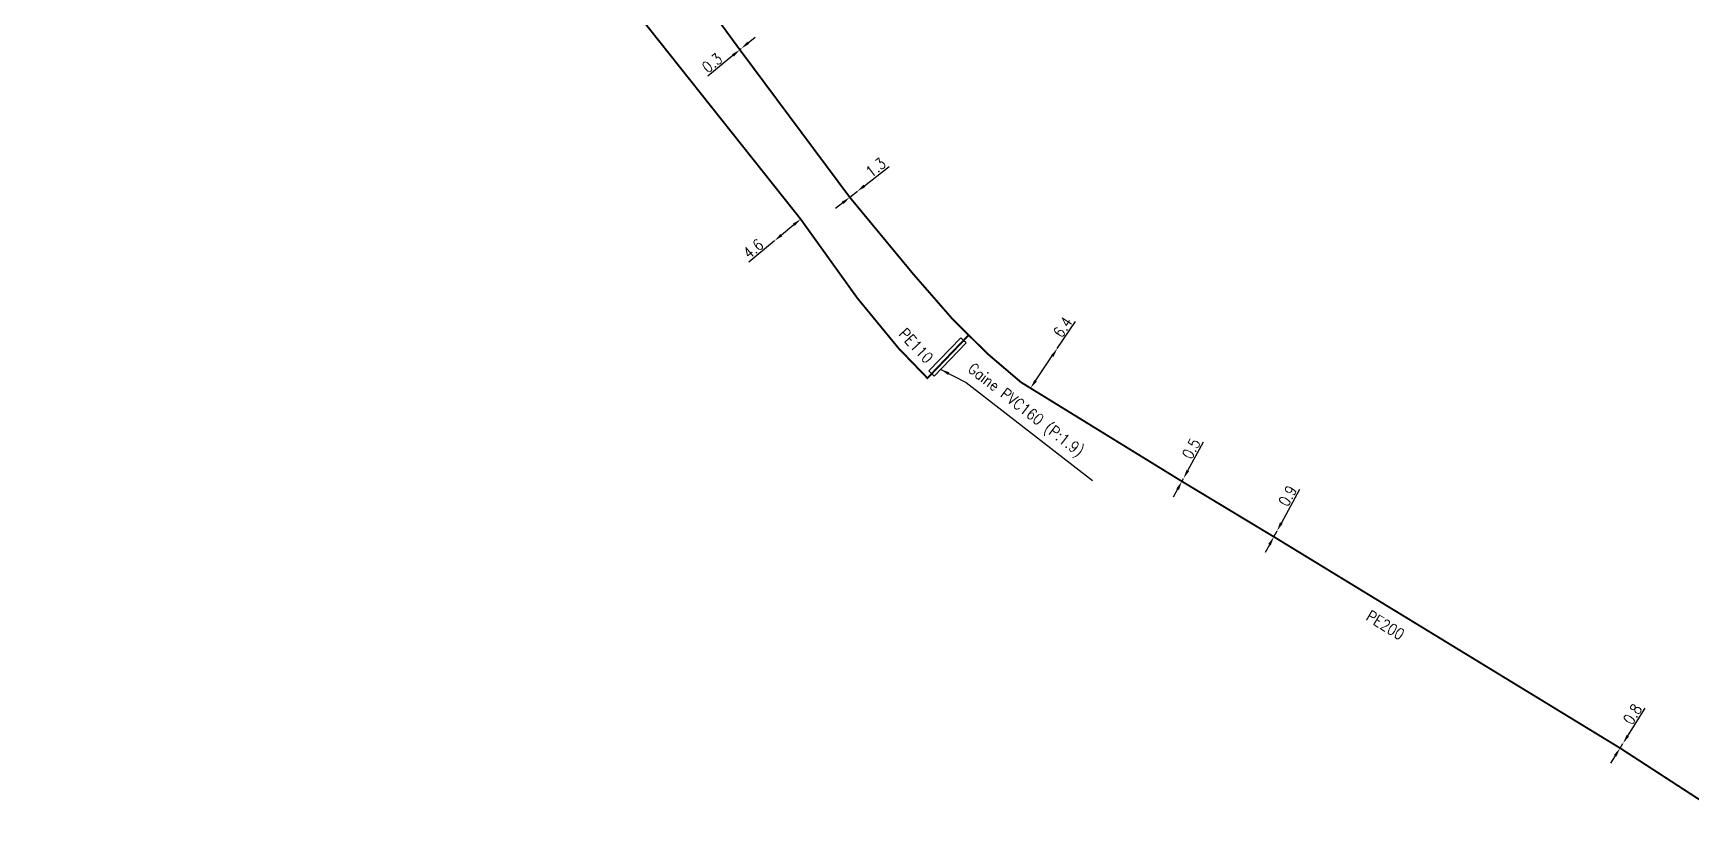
# Model space of a CAD drawing. Header units: millimetres. Extents: x 138998 to 140015, y 127998 to 129006.
# Drawn here: x 139577.9 to 139799.9, y 128496.9 to 128602.8 of the extents above; entities that cross this region are included whole.
import ezdxf
from ezdxf.enums import TextEntityAlignment as Align

# ---------------------------------------------------------------- set-up
doc = ezdxf.new("R2010")
doc.units = ezdxf.units.MM
doc.header["$PDMODE"] = 34
doc.linetypes.add('L_25_PE', pattern=[2000, 1000, 1000])
doc.layers.get('DEFPOINTS').update_dxf_attribs({"linetype": 'CONTINUOUS'})
doc.layers.add('L_150', color=1, linetype='CONTINUOUS')
doc.layers.add('L_400', color=7, linetype='CONTINUOUS')
doc.styles.get("Standard").update_dxf_attribs({"font": 'romans.shx', "width": 0.85})
doc.dimstyles.get("Standard").update_dxf_attribs({"dimtxt": 1.5, "dimasz": 1.2, "dimexe": 0.625, "dimexo": 0.625, "dimgap": 0.25, "dimtad": 1, "dimdec": 1, "dimzin": 0, "dimdsep": 46, "dimtxsty": 'Standard', "dimcen": -0.5, "dimadec": 0, "dimazin": 0, "dimtfac": 1, "dimtdec": 1, "dimtmove": 0, "dimatfit": 3, "dimfxl": 0, "dimtolj": 1, "dimtzin": 0, "dimarcsym": 0})

# ---------------------------------------------------------------- blocks, each defined once
blk = doc.blocks.new('*D172')
at = {"layer": 'DEFPOINTS', "color": 0, "linetype": 'Continuous', "transparency": 16777216}
for p in [(139680.67, 128577.88), (139677.17, 128574.97), (139677.17, 128574.97)]:
    blk.add_point(p, dxfattribs=at)
at = {"layer": 'L_150', "color": 0, "linetype": 'Continuous', "lineweight": -2, "transparency": 16777216}
for p, q in [((139679.74, 128577.11), (139678.09, 128575.74)), ((139677.17, 128574.97), (139673.74, 128572.13))]:
    blk.add_line(p, q, dxfattribs=at)
at = {"layer": 'L_150', "color": 0, "linetype": 'Continuous', "transparency": 16777216}
for points in [[(139679.62, 128577.27), (139679.87, 128576.96), (139680.67, 128577.88)], [(139677.96, 128575.89), (139678.22, 128575.59), (139677.17, 128574.97)]]:
    blk.add_solid(points, dxfattribs=at)
at = {"layer": 'L_150', "color": 0, "linetype": 'Continuous', "transparency": 16777216, "insert": (139674.32, 128573.91), "char_height": 1.5, "attachment_point": 5, "rotation": 39.7246}
blk.add_mtext('\\A1;4.6', dxfattribs=at)
blk = doc.blocks.new('*D173')
at = {"layer": 'DEFPOINTS', "color": 0, "linetype": 'Continuous', "transparency": 16777216}
for p in [(139715.04, 128560.54), (139715.04, 128560.54), (139711.46, 128555.24)]:
    blk.add_point(p, dxfattribs=at)
at = {"layer": 'L_150', "color": 0, "linetype": 'Continuous', "lineweight": -2, "transparency": 16777216}
for p, q in [((139715.04, 128560.54), (139717.49, 128564.17)), ((139712.13, 128556.23), (139714.37, 128559.55))]:
    blk.add_line(p, q, dxfattribs=at)
at = {"layer": 'L_150', "color": 0, "linetype": 'Continuous', "transparency": 16777216}
for points in [[(139714.2, 128559.66), (139714.54, 128559.44), (139715.04, 128560.54)], [(139711.97, 128556.35), (139712.3, 128556.12), (139711.46, 128555.24)]]:
    blk.add_solid(points, dxfattribs=at)
at = {"layer": 'L_150', "color": 0, "linetype": 'Continuous', "transparency": 16777216, "insert": (139715.77, 128563.41), "char_height": 1.5, "attachment_point": 5, "rotation": 55.9655}
blk.add_mtext('\\A1;6.4', dxfattribs=at)
blk = doc.blocks.new('*D174')
at = {"layer": 'DEFPOINTS', "color": 0, "linetype": 'Continuous', "transparency": 16777216}
for p in [(139672.53, 128600.56), (139672.72, 128600.72), (139672.72, 128600.72)]:
    blk.add_point(p, dxfattribs=at)
at = {"layer": 'L_150', "color": 0, "linetype": 'Continuous', "lineweight": -2, "transparency": 16777216}
for p, q in [((139673.64, 128601.49), (139674.57, 128602.26)), ((139672.72, 128600.72), (139672.53, 128600.56)), ((139671.6, 128599.8), (139668.24, 128597.01))]:
    blk.add_line(p, q, dxfattribs=at)
at = {"layer": 'L_150', "color": 0, "linetype": 'Continuous', "transparency": 16777216}
for points in [[(139671.47, 128599.95), (139671.73, 128599.64), (139672.53, 128600.56)], [(139673.52, 128601.64), (139673.77, 128601.34), (139672.72, 128600.72)]]:
    blk.add_solid(points, dxfattribs=at)
at = {"layer": 'L_150', "color": 0, "linetype": 'Continuous', "transparency": 16777216, "insert": (139668.82, 128598.79), "char_height": 1.5, "attachment_point": 5, "rotation": 39.6425}
blk.add_mtext('\\A1;0.3', dxfattribs=at)
blk = doc.blocks.new('*D175')
at = {"layer": 'DEFPOINTS', "color": 0, "linetype": 'Continuous', "transparency": 16777216}
for p in [(139687.25, 128580.8), (139688.27, 128581.6), (139688.27, 128581.6)]:
    blk.add_point(p, dxfattribs=at)
at = {"layer": 'L_150', "color": 0, "linetype": 'Continuous', "lineweight": -2, "transparency": 16777216}
for p, q in [((139689.22, 128582.34), (139692.51, 128584.92)), ((139686.3, 128580.06), (139685.36, 128579.32)), ((139687.25, 128580.8), (139688.27, 128581.6))]:
    blk.add_line(p, q, dxfattribs=at)
at = {"layer": 'L_150', "color": 0, "linetype": 'Continuous', "transparency": 16777216}
for points in [[(139689.09, 128582.5), (139689.34, 128582.18), (139688.27, 128581.6)], [(139686.18, 128580.21), (139686.43, 128579.9), (139687.25, 128580.8)]]:
    blk.add_solid(points, dxfattribs=at)
at = {"layer": 'L_150', "color": 0, "linetype": 'Continuous', "transparency": 16777216, "insert": (139690.72, 128584.79), "char_height": 1.5, "attachment_point": 5, "rotation": 38.0949}
blk.add_mtext('\\A1;1.3', dxfattribs=at)
blk = doc.blocks.new('*D179')
at = {"layer": 'DEFPOINTS', "color": 0, "linetype": 'Continuous', "transparency": 16777216}
for p in [(139731.73, 128542.76), (139731.95, 128543.15), (139731.95, 128543.15)]:
    blk.add_point(p, dxfattribs=at)
at = {"layer": 'L_150', "color": 0, "linetype": 'Continuous', "lineweight": -2, "transparency": 16777216}
for p, q in [((139732.52, 128544.21), (139734.62, 128548.04)), ((139731.73, 128542.76), (139731.95, 128543.15)), ((139731.16, 128541.71), (139730.58, 128540.65))]:
    blk.add_line(p, q, dxfattribs=at)
at = {"layer": 'L_150', "color": 0, "linetype": 'Continuous', "transparency": 16777216}
for points in [[(139730.98, 128541.8), (139731.33, 128541.61), (139731.73, 128542.76)], [(139732.35, 128544.3), (139732.7, 128544.11), (139731.95, 128543.15)]]:
    blk.add_solid(points, dxfattribs=at)
at = {"layer": 'L_150', "color": 0, "linetype": 'Continuous', "transparency": 16777216, "insert": (139732.98, 128547.13), "char_height": 1.5, "attachment_point": 5, "rotation": 61.3564}
blk.add_mtext('\\A1;0.5', dxfattribs=at)
blk = doc.blocks.new('*D180')
at = {"layer": 'DEFPOINTS', "color": 0, "linetype": 'Continuous', "transparency": 16777216}
for p in [(139744.47, 128536.13), (139744.47, 128536.13), (139744.04, 128535.34)]:
    blk.add_point(p, dxfattribs=at)
at = {"layer": 'L_150', "color": 0, "linetype": 'Continuous', "lineweight": -2, "transparency": 16777216}
for p, q in [((139745.05, 128537.18), (139747.52, 128541.71)), ((139744.04, 128535.34), (139744.47, 128536.13)), ((139743.47, 128534.28), (139742.89, 128533.23))]:
    blk.add_line(p, q, dxfattribs=at)
at = {"layer": 'L_150', "color": 0, "linetype": 'Continuous', "transparency": 16777216}
for points in [[(139744.87, 128537.28), (139745.22, 128537.08), (139744.47, 128536.13)], [(139743.29, 128534.38), (139743.64, 128534.19), (139744.04, 128535.34)]]:
    blk.add_solid(points, dxfattribs=at)
at = {"layer": 'L_150', "color": 0, "linetype": 'Continuous', "transparency": 16777216, "insert": (139745.9, 128540.82), "char_height": 1.5, "attachment_point": 5, "rotation": 61.3603}
blk.add_mtext('\\A1;0.9', dxfattribs=at)
blk = doc.blocks.new('*D181')
at = {"layer": 'DEFPOINTS', "color": 0, "linetype": 'Continuous', "transparency": 16777216}
for p in [(139790.41, 128507.04), (139790.8, 128507.67), (139790.8, 128507.67)]:
    blk.add_point(p, dxfattribs=at)
at = {"layer": 'L_150', "color": 0, "linetype": 'Continuous', "lineweight": -2, "transparency": 16777216}
for p, q in [((139791.44, 128508.69), (139793.77, 128512.39)), ((139790.41, 128507.04), (139790.8, 128507.67)), ((139789.77, 128506.02), (139789.13, 128505.01))]:
    blk.add_line(p, q, dxfattribs=at)
at = {"layer": 'L_150', "color": 0, "linetype": 'Continuous', "transparency": 16777216}
for points in [[(139789.6, 128506.13), (139789.93, 128505.92), (139790.41, 128507.04)], [(139791.28, 128508.8), (139791.61, 128508.58), (139790.8, 128507.67)]]:
    blk.add_solid(points, dxfattribs=at)
at = {"layer": 'L_150', "color": 0, "linetype": 'Continuous', "transparency": 16777216, "insert": (139792.08, 128511.58), "char_height": 1.5, "attachment_point": 5, "rotation": 57.7943}
blk.add_mtext('\\A1;0.8', dxfattribs=at)

msp = doc.modelspace()

# ---------------------------------------------------------------- linework, layer by layer
at = {"layer": 'L_150', "linetype": 'L_25_PE', "const_width": 0.25, "flags": 128}
for points in [[(139475.99, 128690.44), (139510.94, 128675.25), (139569.4, 128649.68), (139601.59, 128637.59), (139636.56, 128621.44), (139642.21, 128618.58), (139652.45, 128612.46), (139655.58, 128609.51), (139656.91, 128607.77), (139680.67, 128577.88), (139688.27, 128567.29), (139693.79, 128560.58), (139697.65, 128556.58), (139703.18, 128562.35)], [(139805.84, 128497.02), (139790.41, 128507.04), (139744.04, 128535.34), (139731.73, 128542.76), (139711.46, 128555.24), (139711.46, 128555.24), (139710.18, 128556.03), (139705.64, 128559.9), (139700.9, 128564.62), (139695.78, 128570.49), (139687.25, 128580.8), (139672.53, 128600.56), (139660.75, 128616.63), (139660.75, 128616.63), (139659.61, 128618.34), (139660.25, 128619.43)]]:
    msp.add_lwpolyline(points, dxfattribs=at)
at = {"layer": 'L_400', "color": 7, "linetype": 'CONTINUOUS'}
for p, q in [((139702.11, 128561.98), (139697.84, 128557.54)), ((139702.83, 128561.29), (139698.56, 128556.85)), ((139702.11, 128561.98), (139702.47, 128561.63)), ((139702.83, 128561.29), (139702.47, 128561.63)), ((139697.84, 128557.54), (139698.2, 128557.19)), ((139698.56, 128556.85), (139698.2, 128557.19))]:
    msp.add_line(p, q, dxfattribs=at)

# ---------------------------------------------------------------- texts
at = {"layer": 'L_150', "linetype": 'Continuous', "width": 0.85}
for s, rotation, p in [('PE110', 313.3822, (139696.12, 128560.92)), ('PE200', 328.6028, (139758.98, 128523.5))]:
    msp.add_text(s, height=1.5, rotation=rotation, dxfattribs=at).set_placement(p, align=Align.MIDDLE)
at = {"layer": 'L_400', "linetype": 'Continuous', "insert": (139703.85, 128558.76), "char_height": 1.5, "attachment_point": 1, "rotation": 322.1943}
msp.add_mtext('Gaine PVC160 (P:1.9)', dxfattribs=at)

# ---------------------------------------------------------------- dimensions: what is measured, and where the dimension line sits
at = {"layer": 'L_150', "linetype": 'Continuous'}
for base, p1, p2, angle, picture, middle in [((139672.719, 128600.724), (139672.5257, 128600.5639), (139672.719, 128600.724), 219.6425, '*D174', (139669.4566, 128598.021)), ((139688.27, 128581.6), (139687.25, 128580.8), (139688.27, 128581.6), 218.0949, '*D175', (139691.34, 128584)), ((139677.167, 128574.974), (139680.6665, 128577.8819), (139677.167, 128574.974), 39.7246, '*D172', (139674.9629, 128573.1425)), ((139715.04, 128560.54), (139711.46, 128555.24), (139715.04, 128560.54), 235.9655, '*D173', (139716.6, 128562.85)), ((139731.95, 128543.15), (139731.73, 128542.76), (139731.95, 128543.15), 241.3564, '*D179', (139733.86, 128546.65)), ((139744.47, 128536.13), (139744.04, 128535.34), (139744.47, 128536.13), 241.3603, '*D180', (139746.78, 128540.34)), ((139790.8, 128507.67), (139790.41, 128507.04), (139790.8, 128507.67), 237.7943, '*D181', (139792.93, 128511.05))]:
    dim = msp.add_linear_dim(base=base, p1=p1, p2=p2, angle=angle, dimstyle='Standard', dxfattribs=at)
    dim.commit()
    dim.dimension.update_dxf_attribs({"geometry": picture, "text_midpoint": middle, "dimtype": 160})

# ---------------------------------------------------------------- leaders
at = {"layer": 'L_400', "linetype": 'Continuous', "annotation_type": 0, "has_hookline": 1, "hookline_direction": 0, "text_width": 21.19, "horizontal_direction": (0.790094, -0.612986, 0)}
msp.add_leader([(139699.43, 128557.74), (139702.83, 128556)], dimstyle='Standard', override={"dimgap": 0.25, "dimtad": 1}, dxfattribs=at)

doc.saveas('drawing.dxf')
